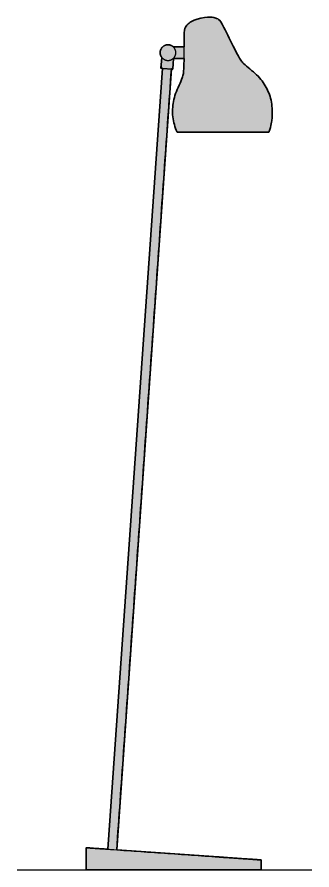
# Model space of a CAD drawing. Header units: millimetres. Extents: x 0 to 1257, y 0 to 1221.
# Drawn here: x 0 to 422, y 0 to 1221 of the extents above; entities that cross this region are included whole.
import ezdxf

# ---------------------------------------------------------------- set-up
doc = ezdxf.new("R2010")
doc.units = ezdxf.units.MM
doc.layers.add('Blocks', color=7, linetype='Continuous')
doc.layers.add('Blocks$Fill', color=7, linetype='Continuous', true_color=0xffffff)
for name, color, linetype, lineweight, true_color in [('Blocks$Inner', 7, 'Continuous', 25, 0x007f00), ('Blocks$Outline', 7, 'Continuous', 35, 0xff3f3f), ('Groud', 7, 'Continuous', 25, 0x243775)]:
    doc.layers.add(name, color=color, linetype=linetype, lineweight=lineweight, true_color=true_color)

# ---------------------------------------------------------------- blocks, each defined once
blk = doc.blocks.new('VL 38 Floor Lamp Side')
at = {"layer": 'Blocks$Fill'}
blk.add_hatch(color=256, dxfattribs=at).paths.add_polyline_path([(133.6, 0), (99, 0), (99, 31.8), (99, 31.8), (99, 31.8), (99, 31.8), (99, 31.8), (99.1, 31.8), (99.4, 31.8), (100.9, 31.7), (107, 31.2), (129.6, 29.7), (207.8, 1148), (206.3, 1148.1), (205.9, 1148.1), (205.8, 1148.1), (205.8, 1148.1), (205.8, 1148.1), (205.8, 1148.1), (205.8, 1148.1), (205.8, 1148.1), (205.8, 1148.1), (206.9, 1163.6), (206.7, 1163.8), (206.6, 1164), (206.5, 1164.2), (206.3, 1164.4), (206.2, 1164.6), (206.1, 1164.8), (206, 1165), (205.8, 1165.3), (205.7, 1165.5), (205.6, 1165.7), (205.5, 1165.9), (205.5, 1166.1), (205.4, 1166.3), (205.3, 1166.5), (205.2, 1166.8), (205.1, 1167), (205.1, 1167.2), (205, 1167.4), (204.9, 1167.6), (204.9, 1167.8), (204.8, 1168.1), (204.8, 1168.3), (204.8, 1168.5), (204.7, 1168.7), (204.7, 1168.9), (204.7, 1169.1), (204.6, 1169.4), (204.6, 1169.6), (204.6, 1169.8), (204.6, 1170), (204.6, 1170.2), (204.6, 1170.4), (204.6, 1170.7), (204.6, 1170.9), (204.6, 1171.2), (204.6, 1171.4), (204.7, 1171.7), (204.7, 1171.9), (204.7, 1172.2), (204.8, 1172.5), (204.8, 1172.7), (204.9, 1173), (205, 1173.2), (205, 1173.5), (205.1, 1173.8), (205.2, 1174), (205.3, 1174.3), (205.4, 1174.6), (205.5, 1174.8), (205.6, 1175.1), (205.7, 1175.3), (205.8, 1175.6), (206, 1175.8), (206.1, 1176.1), (206.3, 1176.3), (206.4, 1176.6), (206.6, 1176.8), (206.8, 1177), (206.9, 1177.3), (207.1, 1177.5), (207.3, 1177.7), (207.5, 1177.9), (207.7, 1178.2), (207.9, 1178.4), (208.1, 1178.6), (208.3, 1178.8), (208.5, 1179), (208.7, 1179.1), (209, 1179.3), (209.2, 1179.5), (209.4, 1179.7), (209.7, 1179.8), (209.9, 1180), (210.2, 1180.1), (210.4, 1180.3), (210.7, 1180.4), (210.9, 1180.5), (211.2, 1180.6), (211.4, 1180.8), (211.7, 1180.9), (212, 1181), (212.2, 1181.1), (212.5, 1181.1), (212.7, 1181.2), (213, 1181.3), (213.3, 1181.4), (213.5, 1181.4), (213.8, 1181.5), (214, 1181.5), (214.3, 1181.5), (214.6, 1181.6), (214.8, 1181.6), (215.1, 1181.6), (215.3, 1181.6), (215.6, 1181.6), (215.8, 1181.7), (216.1, 1181.6), (216.3, 1181.6), (216.6, 1181.6), (216.8, 1181.6), (217.1, 1181.6), (217.3, 1181.5), (217.6, 1181.5), (217.9, 1181.5), (218.1, 1181.4), (218.4, 1181.4), (218.6, 1181.3), (218.9, 1181.2), (219.2, 1181.1), (219.4, 1181.1), (219.7, 1181), (219.9, 1180.9), (220.2, 1180.8), (220.5, 1180.7), (220.7, 1180.5), (221, 1180.4), (221.2, 1180.3), (221.5, 1180.1), (221.7, 1180), (221.9, 1179.8), (222.2, 1179.7), (222.4, 1179.5), (222.6, 1179.3), (222.9, 1179.2), (223.1, 1179), (223.3, 1178.8), (223.5, 1178.6), (223.7, 1178.4), (223.7, 1178.8), (223.7, 1178.9), (223.7, 1178.9), (223.7, 1178.9), (223.7, 1178.9), (223.7, 1178.9), (223.7, 1178.9), (223.7, 1178.9), (223.7, 1178.9), (239, 1178.9), (239.1, 1198.7), (239.2, 1200.8), (239.3, 1201.6), (239.4, 1202.4), (239.4, 1202.8), (239.5, 1203.1), (239.5, 1203.5), (239.6, 1203.8), (239.6, 1204.1), (239.7, 1204.4), (239.8, 1204.7), (239.9, 1205), (240, 1205.2), (240.1, 1205.5), (240.2, 1205.8), (240.3, 1206), (240.5, 1206.3), (240.6, 1206.5), (240.7, 1206.8), (240.9, 1207.1), (241.1, 1207.4), (241.3, 1207.7), (241.7, 1208.3), (242.2, 1208.9), (242.7, 1209.6), (243.1, 1210.1), (243.3, 1210.3), (243.5, 1210.5), (243.7, 1210.8), (244, 1211), (244.2, 1211.3), (244.5, 1211.6), (244.8, 1211.8), (245.1, 1212.1), (245.5, 1212.4), (245.9, 1212.7), (246.3, 1213), (246.7, 1213.3), (247.1, 1213.6), (247.6, 1213.9), (248.2, 1214.3), (248.8, 1214.6), (249.5, 1215), (250.2, 1215.3), (250.9, 1215.7), (251.7, 1216.1), (252.6, 1216.5), (253.5, 1216.9), (254.4, 1217.2), (255.4, 1217.6), (256.5, 1218), (257.6, 1218.4), (258.8, 1218.8), (260.1, 1219.1), (261.4, 1219.5), (262.8, 1219.8), (264.2, 1220.1), (265.6, 1220.4), (266.9, 1220.6), (268.1, 1220.8), (269.3, 1221), (270.4, 1221.1), (271.5, 1221.2), (272.5, 1221.3), (273.5, 1221.3), (274.4, 1221.3), (275.3, 1221.4), (276.2, 1221.3), (277, 1221.3), (277.7, 1221.3), (278.4, 1221.2), (279.1, 1221.2), (279.6, 1221.1), (280.2, 1221), (280.7, 1220.9), (281.2, 1220.8), (281.7, 1220.7), (282.1, 1220.6), (282.5, 1220.5), (282.9, 1220.4), (283.3, 1220.3), (283.6, 1220.2), (283.9, 1220.1), (284.3, 1220), (284.6, 1219.8), (284.9, 1219.7), (285.4, 1219.4), (286.2, 1219.1), (286.9, 1218.7), (287.5, 1218.3), (287.8, 1218.2), (288.1, 1218), (288.4, 1217.8), (288.6, 1217.6), (288.9, 1217.5), (289.1, 1217.3), (289.3, 1217.1), (289.5, 1216.9), (289.7, 1216.7), (289.9, 1216.5), (290.1, 1216.3), (290.3, 1216.1), (290.5, 1215.9), (290.7, 1215.6), (290.9, 1215.4), (291.1, 1215.1), (291.3, 1214.8), (291.5, 1214.5), (292, 1213.8), (292.4, 1213), (293.4, 1211.2), (313.4, 1171.2), (315.2, 1167.7), (318.2, 1162.7), (319.6, 1160.2), (320.2, 1159.4), (320.6, 1158.8), (321, 1158.2), (321.4, 1157.7), (321.9, 1157.1), (322.4, 1156.5), (323, 1155.9), (323.6, 1155.2), (324.3, 1154.5), (326.1, 1152.8), (328.2, 1151), (340.3, 1140.7), (342.6, 1138.6), (343.6, 1137.5), (344.7, 1136.5), (345.7, 1135.4), (346.7, 1134.4), (347.6, 1133.3), (348.5, 1132.2), (349.4, 1131), (350.3, 1129.9), (351.2, 1128.7), (352, 1127.6), (352.8, 1126.4), (353.5, 1125.2), (355, 1122.8), (356.4, 1120.4), (357.6, 1117.9), (358.2, 1116.7), (358.8, 1115.5), (359.4, 1114.2), (359.9, 1113), (360.4, 1111.7), (360.9, 1110.4), (361.4, 1109.1), (361.8, 1107.7), (362.2, 1106.4), (362.5, 1105), (362.9, 1103.6), (363.2, 1102.2), (363.4, 1100.8), (363.7, 1099.4), (364.1, 1096.5), (364.5, 1093.6), (364.8, 1090.8), (364.9, 1087.9), (365, 1085.1), (365, 1083.7), (365, 1082.3), (365, 1080.8), (364.9, 1079.3), (364.8, 1077.7), (364.6, 1076), (364.5, 1074.4), (364.2, 1072.6), (363.9, 1070.6), (363.5, 1068.4), (362.9, 1066), (362.2, 1063.3), (361.4, 1060.2), (360.3, 1056.7), (228.8, 1056.7), (227.7, 1059.3), (226.7, 1061.9), (225.8, 1064.6), (225, 1067.3), (224.6, 1068.7), (224.2, 1070.1), (223.9, 1071.5), (223.6, 1072.9), (223.3, 1074.3), (223, 1075.7), (222.8, 1077.1), (222.6, 1078.5), (222.5, 1079.9), (222.4, 1081.2), (222.3, 1082.6), (222.3, 1084), (222.3, 1085.3), (222.3, 1086.7), (222.4, 1089.4), (222.5, 1092.2), (222.8, 1095), (222.9, 1096.4), (223.1, 1097.8), (223.4, 1099.2), (223.6, 1100.6), (223.9, 1102), (224.2, 1103.5), (224.6, 1104.9), (224.9, 1106.3), (225.3, 1107.7), (225.8, 1109.1), (226.3, 1110.4), (226.7, 1111.8), (227.9, 1114.7), (234.2, 1129.3), (235.3, 1131.9), (236.2, 1134.2), (236.5, 1135.1), (236.8, 1136), (237, 1136.8), (237.2, 1137.5), (237.4, 1138.3), (237.5, 1139), (237.7, 1139.7), (237.8, 1140.4), (237.9, 1141.4), (238.1, 1144.2), (238.6, 1150), (238.7, 1153.9), (238.8, 1162), (223.8, 1162), (222.7, 1146.9), (222.7, 1146.9), (222.7, 1146.9), (222.7, 1146.9), (222.7, 1146.9), (222.7, 1146.9), (222.7, 1146.9), (222.6, 1147), (222.3, 1147), (220.7, 1147.1), (142.5, 28.7), (288.1, 18.6), (339.7, 15), (346.8, 14.5), (348.5, 14.3), (348.9, 14.3), (349, 14.3), (349.1, 14.3), (349.1, 14.3), (349.1, 14.3), (349.1, 14.3), (349.1, 14.3), (349.1, 0), (339.7, 0), (288.1, 0)], flags=0)
at = {"layer": 'Blocks$Inner'}
blk.add_lwpolyline([(238.8, 1162), (239, 1178.9)], dxfattribs=at)
for points, knots in [([(239, 1178.9), (239, 1184.1), (239.1, 1201.4), (239.2, 1204.7), (242.8, 1209.8), (246.3, 1213.7), (255.2, 1218), (262.8, 1219.8)], [0.0500542, 0.0500542, 0.0500542, 0.0500542, 0.0976939, 0.2115879, 0.2422501, 0.2834704, 0.3279355, 0.3279355, 0.3279355, 0.3279355]), ([(262.8, 1219.8), (270.5, 1221.5), (280.4, 1221.6), (285.3, 1219.6), (290.7, 1216.6), (292.7, 1212.7), (314.1, 1169.4), (316.3, 1165.8), (320.5, 1158.7), (323.6, 1154.9), (333.8, 1146.2), (342.7, 1138.9), (350.6, 1130.1), (356.5, 1120.4), (361.2, 1110.6), (364, 1099.4), (365.1, 1087.9), (365.1, 1077.1), (363.4, 1066.6), (360.3, 1056.7)], [0.327935, 0.327935, 0.327935, 0.327935, 9.618342, 18.230804, 24.637286, 48.433984, 71.429002, 95.997084, 103.010781, 113.736508, 125.750206, 140.590058, 154.616621, 168.390624, 182.046645, 195.785673, 209.544081, 223.101109, 235.93988, 235.93988, 235.93988, 235.93988]), ([(228.8, 1056.7), (227.3, 1060.1), (224.7, 1067.3), (222.2, 1078.5), (222.2, 1089.4), (223.3, 1100.7), (226.5, 1112.1), (231.3, 1122.6), (236.7, 1134.8), (237.8, 1139.6), (238.4, 1147.9), (238.7, 1150.4), (238.8, 1161.2), (238.9, 1162)], [442.2891883, 442.2891883, 442.2891883, 442.2891883, 442.3537031, 442.4194598, 442.4848192, 442.5507433, 442.6178762, 442.6889016, 442.7464007, 442.7977353, 442.8313038, 442.9488897, 442.9576919, 442.9576919, 442.9576919, 442.9576919]), ([(360.3, 1056.7), (360.3, 1056.7), (359.9, 1056.7), (358, 1056.7), (356.7, 1056.7), (351.4, 1056.7), (346.5, 1056.7), (334.3, 1056.7), (327.1, 1056.7), (311.4, 1056.7), (303, 1056.7), (286, 1056.7), (277.6, 1056.7), (261.7, 1056.7), (254.3, 1056.7), (242, 1056.7), (237.1, 1056.7), (230.5, 1056.7), (228.8, 1056.7), (228.8, 1056.7)], [235.93988, 235.93988, 235.93988, 235.93988, 249.276866, 249.276866, 262.711887, 262.711887, 288.118325, 288.118325, 313.59415, 313.59415, 338.979958, 338.979958, 364.35858, 364.35858, 390.419343, 390.419343, 416.576851, 416.576851, 442.289188, 442.289188, 442.289188, 442.289188])]:
    blk.add_open_spline(points, degree=3, knots=knots, dxfattribs=at)
for points, weights, knots in [([(215.8, 1181.7), (204.6, 1181.7), (204.6, 1170.4), (204.6, 1159.2), (215.8, 1159.2)], [1, 0.707106781187, 1, 0.707106781187, 1], [35.295095, 35.295095, 35.295095, 52.942643, 52.942643, 70.59019, 70.59019, 70.59019]), ([(215.8, 1159.2), (227.1, 1159.2), (227.1, 1170.4), (227.1, 1181.7), (215.8, 1181.7)], [1, 0.707106781187, 1, 0.707106781187, 1], [70.59019, 70.59019, 70.59019, 88.237738, 88.237738, 105.885286, 105.885286, 105.885286]), ([(205.8, 1148.1), (205.8, 1148.1), (214.3, 1147.5), (222.7, 1146.9), (222.7, 1146.9)], [1, 0.707106781187, 1, 0.707106781187, 1], [0, 0, 0, 13.33905, 13.33905, 26.6781, 26.6781, 26.6781]), ([(288.1, 18.6), (292.9, 18.2), (297.8, 17.9), (328.4, 15.7), (339.7, 15)], [0.92628114352, 0.956755778288, 1, 0.780159321454, 0.890336006501], [228.221044, 228.221044, 228.221044, 228.452964, 228.452964, 229.631977, 229.631977, 229.631977])]:
    blk.add_rational_spline(points, weights, degree=2, knots=knots, dxfattribs=at)
for points, weights in [([(223.7, 1178.4), (223.7, 1178.9), (223.7, 1178.9)], [0.896840123102, 0.933172453689, 1]), ([(223.7, 1162), (223.7, 1162), (223.7, 1162.4)], [1, 0.938242626551, 0.902528690985]), ([(99, 31.8), (99, 31.8), (133.6, 29.4)], [1, 0.747854479026, 0.929842353183]), ([(339.7, 15), (349.1, 14.3), (349.1, 14.3)], [0.890336006501, 0.926947459733, 1]), ([(133.6, 0), (99, 0), (99, 0)], [1, 0.775554705413, 1]), ([(339.7, 0), (325.6, 0), (288.1, 0)], [1, 0.760916885892, 1]), ([(349.1, 0), (349.1, 0), (339.7, 0)], [1, 0.982376918664, 1])]:
    blk.add_rational_spline(points, weights, degree=2, dxfattribs=at)
for points in [[(223.7, 1178.9), (239, 1178.9)], [(206.9, 1163.6), (205.8, 1148.1)], [(222.7, 1146.9), (223.8, 1162)], [(238.9, 1162), (223.7, 1162)], [(207.8, 1148), (129.6, 29.7)], [(142.5, 28.7), (220.7, 1147.1)], [(99, 0), (99, 31.8)], [(133.6, 29.4), (288.1, 18.6)], [(349.1, 14.3), (349.1, 0)], [(288.1, 0), (133.6, 0)]]:
    blk.add_open_spline(points, degree=1, dxfattribs=at)
at = {"layer": 'Blocks$Outline'}
for points in [[(223.7, 1178.9), (239, 1178.9)], [(205.8, 1148.1), (206.9, 1163.6)], [(223.8, 1162), (222.7, 1146.9)], [(238.8, 1162), (223.8, 1162)], [(129.6, 29.7), (207.8, 1148)], [(220.7, 1147.1), (142.5, 28.7)], [(99, 0), (99, 31.8)], [(142.5, 28.7), (288.1, 18.6)], [(349.1, 14.3), (349.1, 0)], [(288.1, 0), (133.6, 0)]]:
    blk.add_lwpolyline(points, dxfattribs=at)
for points, knots in [([(239, 1178.9), (239, 1178.9), (239, 1184.1), (239.1, 1201.4), (239.2, 1204.7), (242.8, 1209.8), (246.3, 1213.7), (255.2, 1218), (262.8, 1219.8)], [0.7221187, 0.7221187, 0.7221187, 0.7221187, 0.7221187, 0.7697584, 0.8836524, 0.9143146, 0.955535, 1, 1, 1, 1]), ([(262.8, 1219.8), (270.5, 1221.5), (280.4, 1221.6), (285.3, 1219.6), (290.7, 1216.6), (292.7, 1212.7), (314.1, 1169.4), (316.3, 1165.8), (320.5, 1158.7), (323.6, 1154.9), (333.8, 1146.2), (342.7, 1138.9), (350.6, 1130.1), (356.5, 1120.4), (361.2, 1110.6), (364, 1099.4), (365.1, 1087.9), (365.1, 1077.1), (363.4, 1066.6), (360.3, 1056.7)], [-236.257464, -236.257464, -236.257464, -236.257464, -226.967058, -218.354596, -211.948114, -188.151416, -165.156398, -140.588315, -133.574618, -122.848891, -110.835194, -95.995342, -81.968779, -68.194775, -54.538755, -40.799726, -27.041318, -13.484291, -0.645519, -0.645519, -0.645519, -0.645519]), ([(228.8, 1056.7), (227.3, 1060.1), (224.7, 1067.3), (222.2, 1078.5), (222.2, 1089.4), (223.3, 1100.7), (226.5, 1112.1), (231.3, 1122.6), (236.7, 1134.8), (237.8, 1139.6), (238.4, 1147.9), (238.7, 1150.4), (238.8, 1161.2), (238.8, 1162)], [0, 0, 0, 0, 0.0645148, 0.1302715, 0.195631, 0.2615551, 0.3286879, 0.3997133, 0.4572124, 0.5085471, 0.5421155, 0.6597014, 0.6685036, 0.6685036, 0.6685036, 0.6685036]), ([(360.3, 1056.7), (360.3, 1056.7), (359.9, 1056.7), (358, 1056.7), (356.7, 1056.7), (351.4, 1056.7), (346.5, 1056.7), (334.3, 1056.7), (327.1, 1056.7), (311.4, 1056.7), (303, 1056.7), (286, 1056.7), (277.6, 1056.7), (261.7, 1056.7), (254.3, 1056.7), (242, 1056.7), (237.1, 1056.7), (230.5, 1056.7), (228.8, 1056.7), (228.8, 1056.7)], [-206.34931, -206.34931, -206.34931, -206.34931, -193.012324, -193.012324, -179.577303, -179.577303, -154.170865, -154.170865, -128.69504, -128.69504, -103.309232, -103.309232, -77.93061, -77.93061, -51.869847, -51.869847, -25.712339, -25.712339, -0.000002, -0.000002, -0.000002, -0.000002])]:
    blk.add_open_spline(points, degree=3, knots=knots, dxfattribs=at)
for points, weights, knots in [([(206.9, 1163.6), (204.6, 1166.6), (204.6, 1170.4), (204.6, 1181.7), (215.8, 1181.7)], [0.85760529276, 0.877912933568, 1, 0.707106781187, 1], [-25.003598, -25.003598, -25.003598, -17.647548, -17.647548, 0, 0, 0]), ([(288.1, 18.6), (292.9, 18.2), (297.8, 17.9), (328.4, 15.7), (339.7, 15)], [0.92628114352, 0.956755778288, 1, 0.780159321454, 0.890336006501], [4.480469, 4.480469, 4.480469, 4.712389, 4.712389, 5.891402, 5.891402, 5.891402])]:
    blk.add_rational_spline(points, weights, degree=2, knots=knots, dxfattribs=at)
for points, weights in [([(215.8, 1181.7), (220.4, 1181.7), (223.7, 1178.4)], [1, 0.854366345729, 0.853557903474]), ([(223.7, 1178.4), (223.7, 1178.9), (223.7, 1178.9)], [0.896840123102, 0.933172453689, 1]), ([(207.8, 1148), (205.8, 1148.1), (205.8, 1148.1)], [0.855148720662, 0.868838372746, 1]), ([(222.7, 1146.9), (222.7, 1146.9), (220.7, 1147.1)], [1, 0.868838372746, 0.855148720662]), ([(99, 31.8), (99, 31.8), (129.6, 29.7)], [1, 0.766046242082, 0.905842078406]), ([(339.7, 15), (349.1, 14.3), (349.1, 14.3)], [0.890336006501, 0.926947459733, 1]), ([(133.6, 0), (99, 0), (99, 0)], [1, 0.775554705413, 1]), ([(339.7, 0), (325.6, 0), (288.1, 0)], [1, 0.760916885892, 1]), ([(349.1, 0), (349.1, 0), (339.7, 0)], [1, 0.982376918664, 1])]:
    blk.add_rational_spline(points, weights, degree=2, dxfattribs=at)

msp = doc.modelspace()

# ---------------------------------------------------------------- linework, layer by layer
at = {"layer": 'Groud'}
msp.add_lwpolyline([(0, 0), (421.7, 0)], dxfattribs=at)

# ---------------------------------------------------------------- block references
at = {"layer": 'Blocks'}
msp.add_blockref('VL 38 Floor Lamp Side', (0, 0), dxfattribs=at)

doc.saveas('drawing.dxf')
